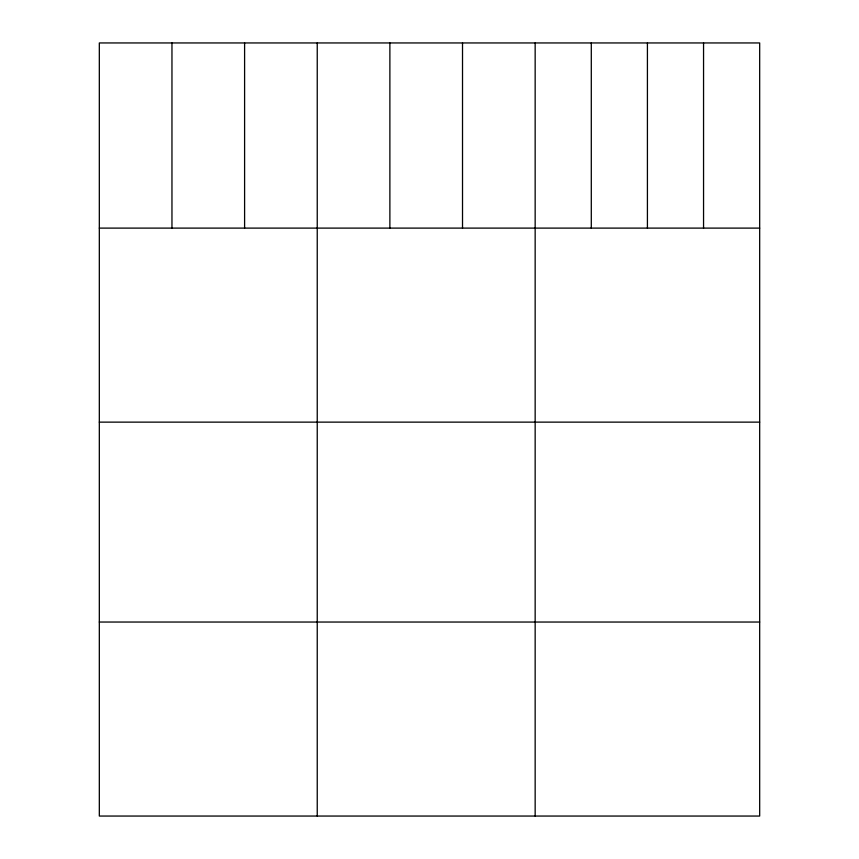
<?xml version="1.0" encoding="UTF-8"?>
<svg xmlns="http://www.w3.org/2000/svg" width="859" height="859" viewBox="0 0 859 859"><rect width="100%" height="100%" fill="white"/><g stroke="black" fill="none" stroke-linecap="round" stroke-linejoin="round"><path stroke-width="1.29" d="M759.678 228.107L759.678 816.05L99.322 816.05L99.322 42.95L759.678 42.95L759.678 228.107L99.322 228.107M99.322 422.134L759.678 422.134M99.322 622.034L759.678 622.034M703.553 42.95L703.553 228.107M647.418 42.95L647.418 228.107M591.293 42.95L591.293 228.107M535.157 42.95L535.157 816.05M462.518 42.95L462.518 228.107M389.879 42.95L389.879 228.107M317.239 42.95L317.239 816.05M244.6 42.95L244.6 228.107M171.961 42.95L171.961 228.107"/></g></svg>
